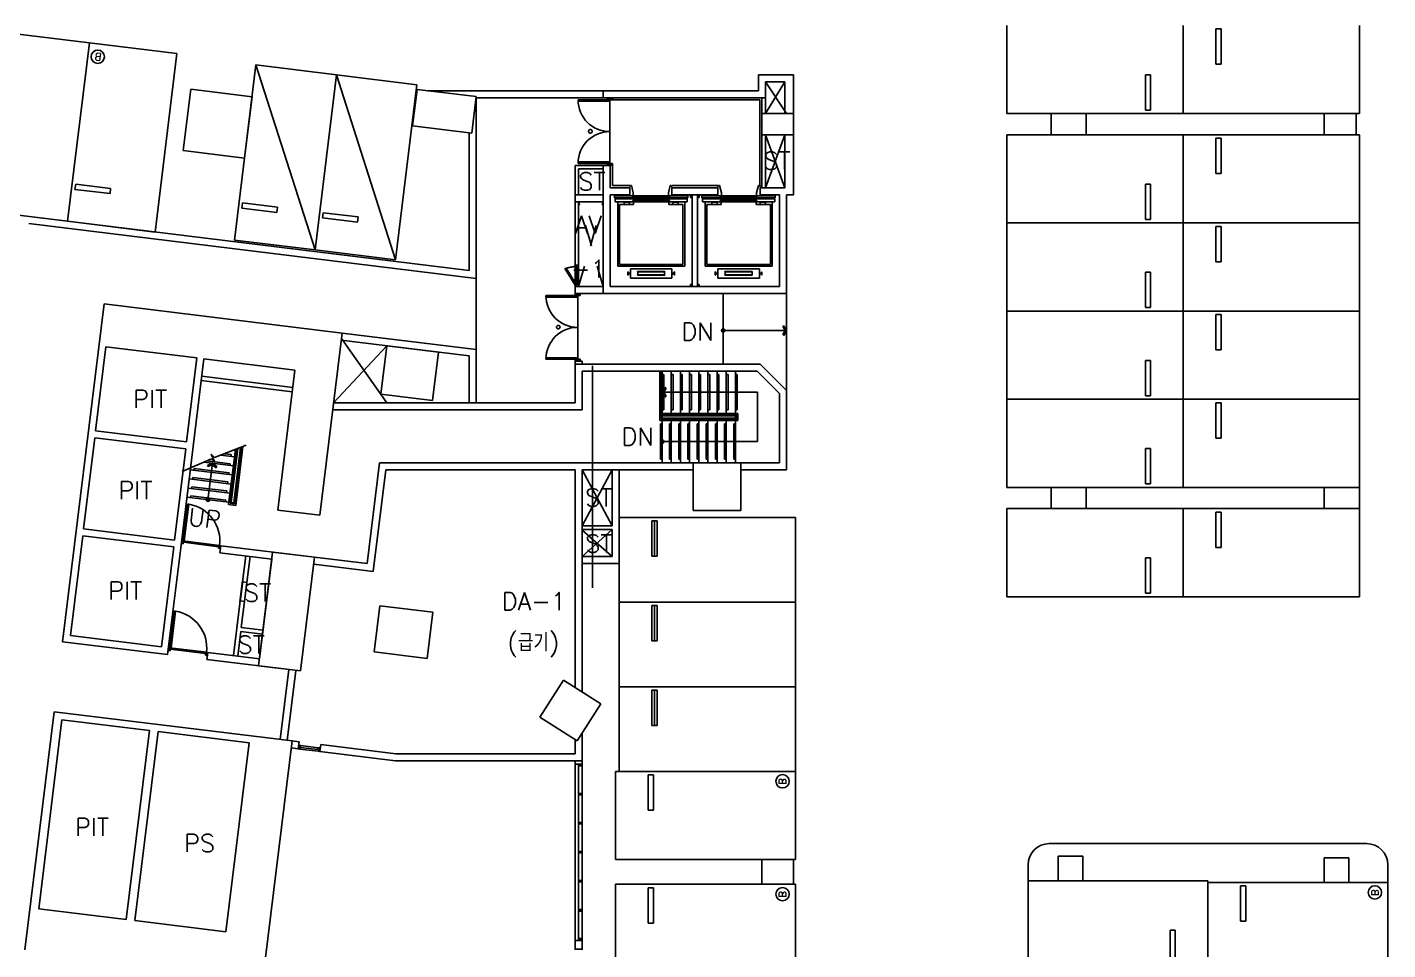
# Model space of a CAD drawing. Header units: millimetres. Extents: x -7614 to 421357, y 87385 to 341757.
# Drawn here: x 102534 to 141120, y 168518 to 194677 of the extents above; entities that cross this region are included whole.
import ezdxf
from ezdxf.enums import TextEntityAlignment as Align

# ---------------------------------------------------------------- set-up
doc = ezdxf.new("R2010")
doc.units = ezdxf.units.MM
doc.header["$LTSCALE"] = 600
doc.header["$MEASUREMENT"] = 0
doc.linetypes.add('HIDDEN', pattern=[2, 1, -1])
doc.layers.add('e-plan', color=9, linetype='CONTINUOUS')
doc.styles.add('kiahn', font='romans.shx', dxfattribs={"bigfont": 'cadhs.shx'})

msp = doc.modelspace()

# ---------------------------------------------------------------- linework, layer by layer
at = {"layer": 'e-plan'}
for p, q in [((101817, 194541), (104299, 194236)), ((130320, 192227), (130320, 194727)), ((135320, 194727), (135320, 192227)), ((135320, 192227), (135320, 194727)), ((136245, 194627), (136395, 194627)), ((136245, 193627), (136245, 194627)), ((136395, 194627), (136395, 193627)), ((140320, 194727), (140320, 192227)), ((104299, 194236), (103677, 189174)), ((103677, 189174), (104299, 194236)), ((104299, 194236), (106780, 193932)), ((106780, 193932), (106159, 188870)), ((108413, 188643), (109022, 193606)), ((109022, 193606), (110696, 188363)), ((109022, 193606), (111305, 193326)), ((110696, 188363), (111305, 193326)), ((111305, 193326), (110696, 188363)), ((111305, 193326), (112979, 188083)), ((111305, 193326), (113588, 193046)), ((124270, 193327), (123270, 193327)), ((123270, 192877), (123270, 193327)), ((124270, 193327), (124270, 189927)), ((134245, 192327), (134245, 193327)), ((134245, 193327), (134395, 193327)), ((134395, 193327), (134395, 192327)), ((136395, 193627), (136245, 193627)), ((113588, 193046), (112979, 188083)), ((124020, 193127), (123470, 193127)), ((123470, 192677), (123470, 193127)), ((123470, 192227), (124020, 193127)), ((124070, 192227), (123470, 193127)), ((124020, 193127), (124020, 192227)), ((107174, 192916), (106961, 191179)), ((108911, 192703), (107174, 192916)), ((108698, 190966), (108911, 192703)), ((113592, 192914), (113465, 191882)), ((115269, 192708), (113592, 192914)), ((118870, 192877), (113896, 192877)), ((115143, 191676), (115269, 192708)), ((115270, 187550), (115270, 192677)), ((118870, 192677), (115270, 192677)), ((119055, 192617), (118155, 192617)), ((118155, 192617), (118155, 192577)), ((118155, 192577), (119055, 192577)), ((123270, 192877), (118870, 192877)), ((118870, 192877), (118870, 192677)), ((123470, 192677), (118870, 192677)), ((119130, 192667), (118980, 192667)), ((118980, 192667), (118980, 192617)), ((118980, 192617), (119130, 192617)), ((119055, 190817), (119055, 192617)), ((119055, 192577), (119055, 192617)), ((119130, 192617), (119130, 192667)), ((119130, 192617), (123310, 192617)), ((123310, 192617), (123310, 191567)), ((123370, 192227), (123370, 192677)), ((123370, 192227), (123370, 192677)), ((123470, 192227), (123470, 192677)), ((135320, 192227), (130320, 192227)), ((134395, 192327), (134245, 192327)), ((140320, 192227), (135320, 192227)), ((113465, 191882), (115143, 191676)), ((115070, 187776), (115070, 191685)), ((123310, 191567), (123310, 190187)), ((123370, 190127), (123370, 191627)), ((123370, 190127), (123370, 191627)), ((123470, 190127), (123470, 191627)), ((123470, 190127), (124020, 191627)), ((124020, 190127), (123470, 191627)), ((124020, 191627), (124020, 190127)), ((130320, 189127), (130320, 191627)), ((130320, 191627), (135320, 191627)), ((135320, 191627), (135320, 189127)), ((135320, 189127), (135320, 191627)), ((135320, 191627), (140320, 191627)), ((136245, 191527), (136395, 191527)), ((136245, 190527), (136245, 191527)), ((136395, 191527), (136395, 190527)), ((140320, 191627), (140320, 189127)), ((106961, 191179), (108698, 190966)), ((118070, 189927), (118070, 190757)), ((118870, 190757), (118070, 190757)), ((118155, 190817), (118155, 190857)), ((118155, 190857), (119055, 190857)), ((119055, 190817), (118155, 190817)), ((118170, 190657), (118170, 189927)), ((118870, 190657), (118170, 190657)), ((118870, 190757), (118870, 187127)), ((118870, 190757), (119070, 190757)), ((118980, 190817), (119130, 190817)), ((118980, 190767), (118980, 190817)), ((119130, 190767), (118980, 190767)), ((119055, 190857), (119055, 190817)), ((119070, 190757), (119070, 190127)), ((119070, 190757), (119070, 190127)), ((119130, 190817), (119130, 190767)), ((119130, 190187), (119130, 190767)), ((136395, 190527), (136245, 190527)), ((103889, 190080), (103908, 190229)), ((104882, 189959), (103889, 190080)), ((103908, 190229), (104900, 190107)), ((104900, 190107), (104882, 189959)), ((118870, 189927), (118070, 189927)), ((118070, 189927), (118070, 189727)), ((119070, 190127), (119620, 190127)), ((119070, 190127), (119620, 190127)), ((119070, 189927), (119620, 189927)), ((119070, 189927), (119070, 187327)), ((119070, 189927), (119620, 189927)), ((119620, 190187), (119130, 190187)), ((119185, 189897), (121265, 189897)), ((119185, 189842), (119185, 189897)), ((119185, 189897), (121265, 189897)), ((119185, 189842), (119185, 189897)), ((119620, 190187), (119620, 190162)), ((119620, 190187), (119620, 190162)), ((119620, 190162), (119640, 190162)), ((119620, 190162), (119640, 190162)), ((119620, 190127), (119620, 189927)), ((119620, 190127), (119620, 189927)), ((119640, 189917), (119620, 189917)), ((119620, 189917), (119620, 189897)), ((119640, 189917), (119620, 189917)), ((119620, 189917), (119620, 189897)), ((119640, 190162), (119640, 190187)), ((119640, 190187), (119670, 190187)), ((119640, 190162), (119640, 190187)), ((119640, 190187), (119670, 190187)), ((119640, 189897), (119640, 189917)), ((119640, 189897), (119640, 189917)), ((119720, 189897), (119640, 189897)), ((119720, 189897), (119640, 189897)), ((119670, 190187), (119720, 189977)), ((119670, 190187), (119720, 189977)), ((119710, 189887), (120229, 189887)), ((119710, 189855), (119710, 189887)), ((119710, 189887), (120229, 189887)), ((119710, 189855), (119710, 189887)), ((120229, 189855), (119710, 189855)), ((120229, 189855), (119710, 189855)), ((119720, 189977), (119720, 189897)), ((119720, 189977), (119720, 189897)), ((120229, 189887), (120229, 189855)), ((120229, 189887), (120229, 189855)), ((120750, 189887), (120231, 189887)), ((120231, 189887), (120231, 189855)), ((120750, 189887), (120231, 189887)), ((120231, 189887), (120231, 189855)), ((120231, 189855), (120750, 189855)), ((120231, 189855), (120750, 189855)), ((120770, 190187), (120720, 189977)), ((120770, 190187), (120720, 189977)), ((120720, 189977), (120720, 189897)), ((120720, 189977), (120720, 189897)), ((120720, 189897), (120800, 189897)), ((120720, 189897), (120800, 189897)), ((120750, 189855), (120750, 189887)), ((120750, 189855), (120750, 189887)), ((120800, 190187), (120770, 190187)), ((120800, 190187), (120770, 190187)), ((120800, 190162), (120800, 190187)), ((120800, 190162), (120800, 190187)), ((120820, 190162), (120800, 190162)), ((120820, 190162), (120800, 190162)), ((120800, 189897), (120800, 189917)), ((120800, 189917), (120820, 189917)), ((120800, 189897), (120800, 189917)), ((120800, 189917), (120820, 189917)), ((120820, 190187), (120820, 190162)), ((120820, 190187), (120820, 190162)), ((120820, 190127), (122120, 190127)), ((120820, 190127), (122120, 190127)), ((120820, 190127), (120820, 189927)), ((120820, 190127), (120820, 189927)), ((120820, 189927), (122120, 189927)), ((120820, 189927), (122120, 189927)), ((120820, 189917), (120820, 189897)), ((120820, 189917), (120820, 189897)), ((122120, 190187), (120823, 190187)), ((121270, 189842), (121270, 189897)), ((121270, 189842), (121270, 189897)), ((121345, 189927), (121345, 189852)), ((121345, 189927), (121345, 189852)), ((121395, 189852), (121345, 189852)), ((121395, 189852), (121345, 189852)), ((121395, 189927), (121395, 187327)), ((121545, 189927), (121545, 187327)), ((121595, 189852), (121545, 189852)), ((121595, 189852), (121545, 189852)), ((121595, 189927), (121595, 189852)), ((121595, 189927), (121595, 189852)), ((121670, 189897), (123750, 189897)), ((121670, 189842), (121670, 189897)), ((121670, 189897), (123750, 189897)), ((121670, 189842), (121670, 189897)), ((122120, 190187), (122120, 190162)), ((122120, 190187), (122120, 190162)), ((122120, 190162), (122140, 190162)), ((122120, 190162), (122140, 190162)), ((122120, 190127), (122120, 189927)), ((122120, 190127), (122120, 189927)), ((122140, 189917), (122120, 189917)), ((122120, 189917), (122120, 189897)), ((122140, 189917), (122120, 189917)), ((122120, 189917), (122120, 189897)), ((122140, 190162), (122140, 190187)), ((122140, 190187), (122170, 190187)), ((122140, 190162), (122140, 190187)), ((122140, 190187), (122170, 190187)), ((122140, 189897), (122140, 189917)), ((122140, 189897), (122140, 189917)), ((122220, 189897), (122140, 189897)), ((122220, 189897), (122140, 189897)), ((122170, 190187), (122220, 189977)), ((122170, 190187), (122220, 189977)), ((122190, 189887), (122709, 189887)), ((122190, 189855), (122190, 189887)), ((122190, 189887), (122709, 189887)), ((122190, 189855), (122190, 189887)), ((122709, 189855), (122190, 189855)), ((122709, 189855), (122190, 189855)), ((122220, 189977), (122220, 189897)), ((122220, 189977), (122220, 189897)), ((122709, 189887), (122709, 189855)), ((122709, 189887), (122709, 189855)), ((123230, 189887), (122711, 189887)), ((122711, 189887), (122711, 189855)), ((123230, 189887), (122711, 189887)), ((122711, 189887), (122711, 189855)), ((122711, 189855), (123230, 189855)), ((122711, 189855), (123230, 189855)), ((123270, 190187), (123220, 189977)), ((123270, 190187), (123220, 189977)), ((123220, 189977), (123220, 189897)), ((123220, 189977), (123220, 189897)), ((123220, 189897), (123300, 189897)), ((123220, 189897), (123300, 189897)), ((123230, 189855), (123230, 189887)), ((123230, 189855), (123230, 189887)), ((123300, 190187), (123270, 190187)), ((123300, 190187), (123270, 190187)), ((123300, 190162), (123300, 190187)), ((123300, 190162), (123300, 190187)), ((123320, 190162), (123300, 190162)), ((123320, 190162), (123300, 190162)), ((123300, 189897), (123300, 189917)), ((123300, 189917), (123320, 189917)), ((123300, 189897), (123300, 189917)), ((123300, 189917), (123320, 189917)), ((123320, 190187), (123320, 190162)), ((123320, 190187), (123320, 190162)), ((123320, 190127), (123320, 189927)), ((123320, 190127), (124020, 190127)), ((123320, 190127), (123320, 189927)), ((123320, 189927), (123870, 189927)), ((123320, 189927), (123870, 189927)), ((123320, 189917), (123320, 189897)), ((123320, 189917), (123320, 189897)), ((123750, 189842), (123750, 189897)), ((123750, 189842), (123750, 189897)), ((123870, 187327), (123870, 189927)), ((124070, 187127), (124070, 189927)), ((124070, 189927), (124270, 189927)), ((134245, 189227), (134245, 190227)), ((134245, 190227), (134395, 190227)), ((134395, 190227), (134395, 189227)), ((115070, 187776), (100685, 189542)), ((103677, 189174), (101196, 189479)), ((108625, 189549), (108643, 189698)), ((109617, 189427), (108625, 189549)), ((108643, 189698), (109636, 189576)), ((109636, 189576), (109617, 189427)), ((118870, 189727), (118070, 189727)), ((118070, 187927), (118070, 189727)), ((118070, 189727), (118070, 189727)), ((118170, 189727), (118170, 187927)), ((121265, 189842), (119185, 189842)), ((121265, 189842), (119185, 189842)), ((119205, 189812), (121255, 189812)), ((119205, 189812), (119205, 189730)), ((119205, 189812), (121255, 189812)), ((119205, 189812), (119205, 189730)), ((121255, 189730), (119205, 189730)), ((121255, 189730), (119205, 189730)), ((119280, 187906), (119280, 189730)), ((119280, 187906), (119280, 189730)), ((119425, 189650), (119330, 189650)), ((119330, 189650), (119330, 187950)), ((119425, 189650), (119330, 189650)), ((119330, 189650), (119330, 187950)), ((119730, 189650), (119425, 189650)), ((119730, 189650), (119425, 189650)), ((119468, 189650), (119468, 189717)), ((119468, 189717), (119618, 189717)), ((119468, 189650), (119468, 189717)), ((119468, 189717), (119618, 189717)), ((119618, 189717), (119618, 189650)), ((119618, 189717), (119618, 189650)), ((119710, 189767), (120229, 189767)), ((119710, 189735), (119710, 189767)), ((119710, 189767), (120229, 189767)), ((119710, 189735), (119710, 189767)), ((120229, 189735), (119710, 189735)), ((120229, 189735), (119710, 189735)), ((119730, 189730), (119730, 189650)), ((119730, 189730), (119730, 189650)), ((120229, 189767), (120229, 189735)), ((120229, 189767), (120229, 189735)), ((120750, 189767), (120231, 189767)), ((120231, 189767), (120231, 189735)), ((120750, 189767), (120231, 189767)), ((120231, 189767), (120231, 189735)), ((120231, 189735), (120750, 189735)), ((120231, 189735), (120750, 189735)), ((120730, 189650), (120730, 189730)), ((120730, 189650), (120730, 189730)), ((121088, 189650), (120730, 189650)), ((121088, 189650), (120730, 189650)), ((120750, 189735), (120750, 189767)), ((120750, 189735), (120750, 189767)), ((120993, 189717), (120843, 189717)), ((120843, 189717), (120843, 189650)), ((120993, 189717), (120843, 189717)), ((120843, 189717), (120843, 189650)), ((120993, 189650), (120993, 189717)), ((120993, 189650), (120993, 189717)), ((121130, 189650), (121088, 189650)), ((121130, 189650), (121088, 189650)), ((121130, 187950), (121130, 189650)), ((121130, 187950), (121130, 189650)), ((121180, 189730), (121180, 187906)), ((121180, 189730), (121180, 187906)), ((121255, 189812), (121255, 189730)), ((121255, 189812), (121255, 189730)), ((123750, 189842), (121670, 189842)), ((123750, 189842), (121670, 189842)), ((123735, 189812), (121685, 189812)), ((121685, 189812), (121685, 189730)), ((123735, 189812), (121685, 189812)), ((121685, 189812), (121685, 189730)), ((121685, 189730), (123735, 189730)), ((121685, 189730), (123735, 189730)), ((121760, 189730), (121760, 187906)), ((121760, 189730), (121760, 187906)), ((121810, 187950), (121810, 189650)), ((121810, 189650), (121852, 189650)), ((121810, 187950), (121810, 189650)), ((121810, 189650), (121852, 189650)), ((121852, 189650), (122210, 189650)), ((121852, 189650), (122210, 189650)), ((121948, 189650), (121948, 189717)), ((121948, 189717), (122098, 189717)), ((121948, 189650), (121948, 189717)), ((121948, 189717), (122098, 189717)), ((122098, 189717), (122098, 189650)), ((122098, 189717), (122098, 189650)), ((122190, 189767), (122709, 189767)), ((122190, 189735), (122190, 189767)), ((122190, 189767), (122709, 189767)), ((122190, 189735), (122190, 189767)), ((122709, 189735), (122190, 189735)), ((122709, 189735), (122190, 189735)), ((122210, 189650), (122210, 189730)), ((122210, 189650), (122210, 189730)), ((122709, 189767), (122709, 189735)), ((122709, 189767), (122709, 189735)), ((123230, 189767), (122711, 189767)), ((122711, 189767), (122711, 189735)), ((123230, 189767), (122711, 189767)), ((122711, 189767), (122711, 189735)), ((122711, 189735), (123230, 189735)), ((122711, 189735), (123230, 189735)), ((123210, 189730), (123210, 189650)), ((123210, 189730), (123210, 189650)), ((123210, 189650), (123515, 189650)), ((123210, 189650), (123515, 189650)), ((123230, 189735), (123230, 189767)), ((123230, 189735), (123230, 189767)), ((123473, 189717), (123323, 189717)), ((123323, 189717), (123323, 189650)), ((123473, 189717), (123323, 189717)), ((123323, 189717), (123323, 189650)), ((123473, 189650), (123473, 189717)), ((123473, 189650), (123473, 189717)), ((123515, 189650), (123610, 189650)), ((123515, 189650), (123610, 189650)), ((123610, 189650), (123610, 187950)), ((123610, 189650), (123610, 187950)), ((123660, 187906), (123660, 189730)), ((123660, 187906), (123660, 189730)), ((123735, 189812), (123735, 189730)), ((123735, 189812), (123735, 189730)), ((115270, 187550), (102576, 189108)), ((106159, 188870), (103677, 189174)), ((110908, 189269), (110926, 189418)), ((111900, 189147), (110908, 189269)), ((110926, 189418), (111918, 189296)), ((111918, 189296), (111900, 189147)), ((130320, 186627), (130320, 189127)), ((130320, 189127), (135320, 189127)), ((135320, 189127), (130320, 189127)), ((134395, 189227), (134245, 189227)), ((135320, 189127), (135320, 186627)), ((140320, 189127), (135320, 189127)), ((135320, 186627), (135320, 189127)), ((135320, 189127), (140320, 189127)), ((140320, 189127), (140320, 186627)), ((136245, 189027), (136395, 189027)), ((136245, 188027), (136245, 189027)), ((136395, 189027), (136395, 188027)), ((110696, 188363), (108413, 188643)), ((112979, 188083), (110696, 188363)), ((118170, 187927), (118070, 187927)), ((118070, 187927), (118170, 187927)), ((118070, 187892), (118070, 187927)), ((118170, 187927), (118170, 187892)), ((119330, 187950), (121130, 187950)), ((119330, 187950), (121130, 187950)), ((123610, 187950), (121810, 187950)), ((123610, 187950), (121810, 187950)), ((136395, 188027), (136245, 188027)), ((118070, 187362), (118070, 187892)), ((118120, 187892), (118070, 187892)), ((118120, 187877), (118120, 187892)), ((118120, 187377), (118120, 187877)), ((118170, 187877), (118120, 187877)), ((118170, 187892), (118170, 187877)), ((118170, 187377), (118170, 187877)), ((119280, 187906), (121180, 187906)), ((119280, 187906), (121180, 187906)), ((119568, 187740), (119568, 187651)), ((119574, 187740), (119568, 187740)), ((119568, 187740), (119568, 187651)), ((119574, 187740), (119568, 187740)), ((119574, 187651), (119568, 187651)), ((119574, 187651), (119568, 187651)), ((119576, 187738), (119579, 187704)), ((119576, 187738), (119579, 187704)), ((119579, 187688), (119576, 187654)), ((119579, 187688), (119576, 187654)), ((119579, 187704), (119582, 187700)), ((119579, 187704), (119582, 187700)), ((119579, 187688), (119582, 187691)), ((119579, 187688), (119582, 187691)), ((119595, 187700), (119582, 187700)), ((119595, 187700), (119582, 187700)), ((119595, 187691), (119582, 187691)), ((119595, 187691), (119582, 187691)), ((119598, 187704), (119595, 187700)), ((119598, 187704), (119595, 187700)), ((119598, 187688), (119595, 187691)), ((119598, 187688), (119595, 187691)), ((119629, 187704), (119598, 187704)), ((119629, 187704), (119598, 187704)), ((119629, 187688), (119598, 187688)), ((119629, 187688), (119598, 187688)), ((119630, 187703), (119629, 187704)), ((119630, 187703), (119629, 187704)), ((119630, 187689), (119629, 187688)), ((119630, 187689), (119629, 187688)), ((119630, 187703), (119630, 187689)), ((119630, 187703), (119630, 187689)), ((120820, 187826), (119640, 187826)), ((119640, 187826), (119640, 187566)), ((120820, 187826), (119640, 187826)), ((119640, 187826), (119640, 187566)), ((119640, 187566), (120820, 187566)), ((119640, 187566), (120820, 187566)), ((120618, 187746), (119842, 187746)), ((119842, 187746), (119842, 187738)), ((120618, 187746), (119842, 187746)), ((119842, 187746), (119842, 187738)), ((120618, 187738), (119842, 187738)), ((120618, 187738), (119842, 187738)), ((120618, 187654), (119842, 187654)), ((119842, 187654), (119842, 187646)), ((120618, 187654), (119842, 187654)), ((119842, 187654), (119842, 187646)), ((120618, 187646), (119842, 187646)), ((120618, 187646), (119842, 187646)), ((119850, 187738), (119850, 187654)), ((119850, 187738), (119850, 187654)), ((120610, 187738), (120610, 187654)), ((120610, 187738), (120610, 187654)), ((120618, 187746), (120618, 187738)), ((120618, 187746), (120618, 187738)), ((120618, 187654), (120618, 187646)), ((120618, 187654), (120618, 187646)), ((120820, 187566), (120820, 187826)), ((120820, 187566), (120820, 187826)), ((120830, 187703), (120831, 187704)), ((120830, 187703), (120831, 187704)), ((120830, 187703), (120830, 187689)), ((120830, 187703), (120830, 187689)), ((120830, 187689), (120831, 187688)), ((120830, 187689), (120831, 187688)), ((120831, 187704), (120862, 187704)), ((120831, 187704), (120862, 187704)), ((120831, 187688), (120862, 187688)), ((120831, 187688), (120862, 187688)), ((120862, 187704), (120866, 187700)), ((120862, 187704), (120866, 187700)), ((120862, 187688), (120866, 187691)), ((120862, 187688), (120866, 187691)), ((120866, 187700), (120878, 187700)), ((120866, 187700), (120878, 187700)), ((120866, 187691), (120878, 187691)), ((120866, 187691), (120878, 187691)), ((120882, 187704), (120878, 187700)), ((120882, 187704), (120878, 187700)), ((120882, 187688), (120878, 187691)), ((120882, 187688), (120878, 187691)), ((120884, 187738), (120882, 187704)), ((120884, 187738), (120882, 187704)), ((120882, 187688), (120884, 187654)), ((120882, 187688), (120884, 187654)), ((120887, 187740), (120892, 187740)), ((120887, 187740), (120892, 187740)), ((120887, 187651), (120892, 187651)), ((120887, 187651), (120892, 187651)), ((120892, 187740), (120892, 187651)), ((120892, 187740), (120892, 187651)), ((123660, 187906), (121760, 187906)), ((123660, 187906), (121760, 187906)), ((122048, 187740), (122048, 187651)), ((122054, 187740), (122048, 187740)), ((122048, 187740), (122048, 187651)), ((122054, 187740), (122048, 187740)), ((122054, 187651), (122048, 187651)), ((122054, 187651), (122048, 187651)), ((122056, 187738), (122059, 187704)), ((122056, 187738), (122059, 187704)), ((122059, 187688), (122056, 187654)), ((122059, 187688), (122056, 187654)), ((122059, 187704), (122062, 187700)), ((122059, 187704), (122062, 187700)), ((122059, 187688), (122062, 187691)), ((122059, 187688), (122062, 187691)), ((122075, 187700), (122062, 187700)), ((122075, 187700), (122062, 187700)), ((122075, 187691), (122062, 187691)), ((122075, 187691), (122062, 187691)), ((122078, 187704), (122075, 187700)), ((122078, 187704), (122075, 187700)), ((122078, 187688), (122075, 187691)), ((122078, 187688), (122075, 187691)), ((122109, 187704), (122078, 187704)), ((122109, 187704), (122078, 187704)), ((122109, 187688), (122078, 187688)), ((122109, 187688), (122078, 187688)), ((122110, 187703), (122109, 187704)), ((122110, 187703), (122109, 187704)), ((122110, 187689), (122109, 187688)), ((122110, 187689), (122109, 187688)), ((122110, 187703), (122110, 187689)), ((122110, 187703), (122110, 187689)), ((122120, 187826), (123300, 187826)), ((122120, 187566), (122120, 187826)), ((122120, 187826), (123300, 187826)), ((122120, 187566), (122120, 187826)), ((123300, 187566), (122120, 187566)), ((123300, 187566), (122120, 187566)), ((122322, 187746), (123098, 187746)), ((122322, 187746), (122322, 187738)), ((122322, 187746), (123098, 187746)), ((122322, 187746), (122322, 187738)), ((122322, 187738), (123098, 187738)), ((122322, 187738), (123098, 187738)), ((122322, 187654), (123098, 187654)), ((122322, 187654), (122322, 187646)), ((122322, 187654), (123098, 187654)), ((122322, 187654), (122322, 187646)), ((122322, 187646), (123098, 187646)), ((122322, 187646), (123098, 187646)), ((122330, 187738), (122330, 187654)), ((122330, 187738), (122330, 187654)), ((123090, 187738), (123090, 187654)), ((123090, 187738), (123090, 187654)), ((123098, 187746), (123098, 187738)), ((123098, 187746), (123098, 187738)), ((123098, 187654), (123098, 187646)), ((123098, 187654), (123098, 187646)), ((123300, 187826), (123300, 187566)), ((123300, 187826), (123300, 187566)), ((123310, 187703), (123311, 187704)), ((123310, 187703), (123311, 187704)), ((123310, 187703), (123310, 187689)), ((123310, 187703), (123310, 187689)), ((123310, 187689), (123311, 187688)), ((123310, 187689), (123311, 187688)), ((123311, 187704), (123342, 187704)), ((123311, 187704), (123342, 187704)), ((123311, 187688), (123342, 187688)), ((123311, 187688), (123342, 187688)), ((123342, 187704), (123346, 187700)), ((123342, 187704), (123346, 187700)), ((123342, 187688), (123346, 187691)), ((123342, 187688), (123346, 187691)), ((123346, 187700), (123358, 187700)), ((123346, 187700), (123358, 187700)), ((123346, 187691), (123358, 187691)), ((123346, 187691), (123358, 187691)), ((123362, 187704), (123358, 187700)), ((123362, 187704), (123358, 187700)), ((123362, 187688), (123358, 187691)), ((123362, 187688), (123358, 187691)), ((123364, 187738), (123362, 187704)), ((123364, 187738), (123362, 187704)), ((123362, 187688), (123364, 187654)), ((123362, 187688), (123364, 187654)), ((123367, 187740), (123372, 187740)), ((123367, 187740), (123372, 187740)), ((123367, 187651), (123372, 187651)), ((123367, 187651), (123372, 187651)), ((123372, 187740), (123372, 187651)), ((123372, 187740), (123372, 187651)), ((134245, 186727), (134245, 187727)), ((134245, 187727), (134395, 187727)), ((134395, 187727), (134395, 186727)), ((118120, 187362), (118070, 187362)), ((118070, 187362), (118070, 187327)), ((118870, 187327), (118070, 187327)), ((118070, 187127), (118070, 187327)), ((118070, 187327), (118170, 187327)), ((118170, 187377), (118120, 187377)), ((118120, 187377), (118120, 187362)), ((118170, 187362), (118170, 187377)), ((118170, 187327), (118170, 187362)), ((123870, 187327), (119070, 187327)), ((121345, 187327), (121345, 187382)), ((121395, 187382), (121345, 187382)), ((121595, 187382), (121545, 187382)), ((121595, 187327), (121595, 187382)), ((103538, 177253), (104714, 186831)), ((104714, 186831), (111464, 186002)), ((118145, 187067), (117245, 187067)), ((117245, 187067), (117245, 187027)), ((117245, 187027), (118145, 187027)), ((118870, 187127), (118070, 187127)), ((118220, 187117), (118070, 187117)), ((118070, 187117), (118070, 187067)), ((118070, 187067), (118220, 187067)), ((118145, 185267), (118145, 187067)), ((118145, 187027), (118145, 187067)), ((118220, 187067), (118220, 187117)), ((118870, 187127), (118270, 187127)), ((124070, 187127), (118870, 187127)), ((122270, 185127), (122270, 187127)), ((124070, 184377), (124070, 187127)), ((130320, 184127), (130320, 186627)), ((130320, 186627), (135320, 186627)), ((135320, 186627), (130320, 186627)), ((134395, 186727), (134245, 186727)), ((135320, 186627), (135320, 184127)), ((140320, 186627), (135320, 186627)), ((135320, 184127), (135320, 186627)), ((135320, 186627), (140320, 186627)), ((136245, 186527), (136395, 186527)), ((136245, 185527), (136245, 186527)), ((136395, 186527), (136395, 185527)), ((140320, 186627), (140320, 184127)), ((110830, 180841), (111464, 186002)), ((115270, 185535), (111464, 186002)), ((122270, 186077), (124026, 186077)), ((123960, 186193), (123993, 186212)), ((124026, 186077), (123960, 186193)), ((123960, 185961), (124026, 186077)), ((123993, 186212), (124070, 186077)), ((124070, 186077), (123993, 185937)), ((104474, 183233), (104767, 185615)), ((104767, 185615), (107347, 185298)), ((112730, 185645), (111221, 184027)), ((115070, 185358), (111439, 185803)), ((111445, 185853), (112737, 184027)), ((112561, 184275), (112730, 185645)), ((112730, 185645), (114199, 185465)), ((123993, 185937), (123960, 185961)), ((106888, 179914), (107546, 185274)), ((107055, 182916), (107347, 185298)), ((107546, 185274), (110126, 184957)), ((114199, 185465), (114030, 184095)), ((115070, 184027), (115070, 185358)), ((115270, 184027), (115270, 185535)), ((117245, 185267), (117245, 185307)), ((117245, 185307), (118145, 185307)), ((118145, 185267), (117245, 185267)), ((118070, 185267), (118220, 185267)), ((118070, 185217), (118070, 185267)), ((118220, 185217), (118070, 185217)), ((118145, 185307), (118145, 185267)), ((118220, 185267), (118220, 185217)), ((134245, 184227), (134245, 185227)), ((134245, 185227), (134395, 185227)), ((134395, 185227), (134395, 184227)), ((136395, 185527), (136245, 185527)), ((109639, 180987), (110126, 184957)), ((118070, 185117), (118070, 185207)), ((118270, 185207), (118070, 185207)), ((123320, 185127), (118071, 185127)), ((118071, 185127), (118071, 184027)), ((118270, 185207), (118270, 185127)), ((123237, 184927), (118271, 184927)), ((118271, 184927), (118271, 183827)), ((118570, 185076), (118570, 178779)), ((120476, 183527), (120476, 184927)), ((120516, 183567), (120516, 184927)), ((120541, 183727), (120541, 184927)), ((120801, 183727), (120801, 184927)), ((121061, 183727), (121061, 184927)), ((121321, 183727), (121321, 184927)), ((121581, 183727), (121581, 184927)), ((121841, 183727), (121841, 184927)), ((122101, 183727), (122101, 184927)), ((122361, 183727), (122361, 184927)), ((122621, 183727), (122621, 184927)), ((123237, 184927), (123870, 184294)), ((123320, 185127), (124070, 184377)), ((107470, 184659), (110051, 184342)), ((107485, 184778), (110065, 184461)), ((120541, 184827), (120591, 184827)), ((120618, 184462), (120541, 184327)), ((120591, 184827), (120591, 183827)), ((120652, 184443), (120618, 184462)), ((120801, 184827), (120851, 184827)), ((120851, 184827), (120851, 183827)), ((121061, 184827), (121111, 184827)), ((121111, 184827), (121111, 183827)), ((121321, 184827), (121371, 184827)), ((121371, 184827), (121371, 183827)), ((121581, 184827), (121631, 184827)), ((121631, 184827), (121631, 183827)), ((121841, 184827), (121891, 184827)), ((121891, 184827), (121891, 183827)), ((122101, 184827), (122151, 184827)), ((122151, 184827), (122151, 183827)), ((122361, 184827), (122411, 184827)), ((122411, 184827), (122411, 183827)), ((122621, 184827), (122671, 184827)), ((122671, 184827), (122671, 183827)), ((114030, 184095), (112561, 184275)), ((120541, 184327), (120618, 184187)), ((123246, 184327), (120541, 184327)), ((120585, 184327), (120652, 184443)), ((120652, 184211), (120585, 184327)), ((120618, 184187), (120652, 184211)), ((123246, 182927), (123246, 184327)), ((123870, 184294), (123870, 182327)), ((124070, 184377), (124070, 182127)), ((135320, 184127), (130320, 184127)), ((130320, 181627), (130320, 184127)), ((130320, 184127), (135320, 184127)), ((134395, 184227), (134245, 184227)), ((135320, 184127), (135320, 181627)), ((140320, 184127), (135320, 184127)), ((135320, 181627), (135320, 184127)), ((135320, 184127), (140320, 184127)), ((140320, 184127), (140320, 181627)), ((118270, 183827), (111197, 183827)), ((118070, 184027), (111221, 184027)), ((122686, 183727), (120516, 183727)), ((122646, 183687), (120516, 183687)), ((120591, 183827), (120541, 183827)), ((120541, 183662), (120541, 183687)), ((120851, 183827), (120801, 183827)), ((120801, 183662), (120801, 183687)), ((121111, 183827), (121061, 183827)), ((121061, 183662), (121061, 183687)), ((121371, 183827), (121321, 183827)), ((121321, 183662), (121321, 183687)), ((121631, 183827), (121581, 183827)), ((121581, 183662), (121581, 183687)), ((121891, 183827), (121841, 183827)), ((121841, 183662), (121841, 183687)), ((122151, 183827), (122101, 183827)), ((122101, 183662), (122101, 183687)), ((122411, 183827), (122361, 183827)), ((122361, 183662), (122361, 183687)), ((122671, 183827), (122621, 183827)), ((122621, 183662), (122621, 183687)), ((122646, 183567), (122646, 183687)), ((122686, 183527), (122686, 183727)), ((136245, 184027), (136395, 184027)), ((136245, 183027), (136245, 184027)), ((136395, 184027), (136395, 183027)), ((122686, 183527), (120476, 183527)), ((120491, 182427), (120491, 183427)), ((120491, 183427), (120541, 183427)), ((122646, 183567), (120516, 183567)), ((120541, 183592), (120541, 183662)), ((122621, 183662), (120541, 183662)), ((120541, 183567), (120541, 183592)), ((122621, 183592), (120541, 183592)), ((120541, 182327), (120541, 183527)), ((120751, 182427), (120751, 183427)), ((120751, 183427), (120801, 183427)), ((120801, 183567), (120801, 183592)), ((120801, 182327), (120801, 183527)), ((121011, 182427), (121011, 183427)), ((121011, 183427), (121061, 183427)), ((121061, 183567), (121061, 183592)), ((121061, 182327), (121061, 183527)), ((121271, 182427), (121271, 183427)), ((121271, 183427), (121321, 183427)), ((121321, 183567), (121321, 183592)), ((121321, 182327), (121321, 183527)), ((121531, 182427), (121531, 183427)), ((121531, 183427), (121581, 183427)), ((121581, 183567), (121581, 183592)), ((121581, 182327), (121581, 183527)), ((121791, 182427), (121791, 183427)), ((121791, 183427), (121841, 183427)), ((121841, 183567), (121841, 183592)), ((121841, 182327), (121841, 183527)), ((122051, 182427), (122051, 183427)), ((122051, 183427), (122101, 183427)), ((122101, 183567), (122101, 183592)), ((122101, 182327), (122101, 183527)), ((122311, 182427), (122311, 183427)), ((122311, 183427), (122361, 183427)), ((122361, 183567), (122361, 183592)), ((122361, 182327), (122361, 183527)), ((122571, 182427), (122571, 183427)), ((122571, 183427), (122621, 183427)), ((122621, 183592), (122621, 183662)), ((122621, 183567), (122621, 183592)), ((122621, 182327), (122621, 183527)), ((104133, 180454), (104450, 183035)), ((104450, 183035), (107030, 182718)), ((104474, 183233), (107055, 182916)), ((120541, 182927), (123246, 182927)), ((136395, 183027), (136245, 183027)), ((106713, 180137), (107030, 182718)), ((107850, 182475), (107755, 182571)), ((107755, 182571), (107853, 182340)), ((108741, 182826), (107850, 182475)), ((108414, 182497), (108027, 182545)), ((108125, 182583), (108321, 182559)), ((108440, 182707), (108247, 181143)), ((108482, 182724), (108292, 181177)), ((108321, 182559), (108315, 182510)), ((108508, 182734), (108320, 181199)), ((108583, 182764), (108389, 181191)), ((108609, 182774), (108411, 181163)), ((108651, 182791), (108446, 181118)), ((134245, 181727), (134245, 182727)), ((134245, 182727), (134395, 182727)), ((134395, 182727), (134395, 181727)), ((107758, 182436), (106925, 182083)), ((107259, 182115), (107265, 182165)), ((107265, 182165), (108257, 182043)), ((108382, 182239), (107539, 182343)), ((107631, 182382), (108289, 182301)), ((107643, 182252), (107787, 182313)), ((107658, 182217), (107643, 182252)), ((107781, 182268), (107658, 182217)), ((107787, 182313), (107660, 181280)), ((107853, 182340), (107758, 182436)), ((107888, 182188), (107781, 182268)), ((107787, 182313), (107915, 182219)), ((107915, 182219), (107888, 182188)), ((108289, 182301), (108283, 182252)), ((108447, 182231), (108422, 182235)), ((108478, 182490), (108454, 182493)), ((108541, 182220), (108516, 182223)), ((108573, 182478), (108548, 182481)), ((112172, 179467), (112524, 182327)), ((112524, 182327), (123870, 182327)), ((120541, 182427), (120491, 182427)), ((120801, 182427), (120751, 182427)), ((121061, 182427), (121011, 182427)), ((121321, 182427), (121271, 182427)), ((121420, 182327), (121420, 180977)), ((122770, 182327), (121420, 182327)), ((121581, 182427), (121531, 182427)), ((121841, 182427), (121791, 182427)), ((122101, 182427), (122051, 182427)), ((122361, 182427), (122311, 182427)), ((122621, 182427), (122571, 182427)), ((122770, 180977), (122770, 182327)), ((108319, 181723), (107128, 181870)), ((108350, 181981), (107159, 182128)), ((107227, 181857), (107233, 181907)), ((107233, 181907), (108226, 181785)), ((108226, 181785), (108220, 181735)), ((108257, 182043), (108251, 181994)), ((108415, 181973), (108390, 181976)), ((108509, 181962), (108484, 181965)), ((112347, 179244), (112701, 182127)), ((118070, 182127), (112701, 182127)), ((118070, 175960), (118070, 182127)), ((118270, 175832), (118270, 182127)), ((121421, 182127), (118271, 182127)), ((119120, 182127), (119120, 180537)), ((119320, 182127), (119320, 179467)), ((124070, 182127), (122771, 182127)), ((108287, 181465), (107096, 181611)), ((107164, 181341), (107170, 181391)), ((107170, 181391), (108162, 181269)), ((107195, 181599), (107201, 181649)), ((107201, 181649), (108194, 181527)), ((108194, 181527), (108188, 181477)), ((108352, 181457), (108327, 181460)), ((108383, 181715), (108358, 181718)), ((108446, 181446), (108421, 181449)), ((108478, 181704), (108453, 181707)), ((135320, 181627), (130320, 181627)), ((134395, 181727), (134245, 181727)), ((140320, 181627), (135320, 181627)), ((106948, 180115), (107082, 181156)), ((107122, 181151), (106988, 180110)), ((108255, 181207), (107064, 181353)), ((107082, 181156), (107122, 181151)), ((108162, 181269), (108156, 181219)), ((108446, 181118), (108247, 181143)), ((108411, 181163), (108292, 181177)), ((108320, 181199), (108295, 181202)), ((108389, 181191), (108320, 181199)), ((109639, 180987), (110830, 180841)), ((121420, 180977), (122770, 180977)), ((130320, 178527), (130320, 181027)), ((130320, 181027), (135320, 181027)), ((135320, 181027), (135320, 178527)), ((135320, 178527), (135320, 181027)), ((135320, 181027), (140320, 181027)), ((140320, 181027), (140320, 178527)), ((119320, 178377), (119320, 180777)), ((119320, 180777), (124320, 180777)), ((120245, 180677), (120395, 180677)), ((120245, 179677), (120245, 180677)), ((120320, 179677), (120320, 180677)), ((120395, 180677), (120395, 179677)), ((124320, 180777), (124320, 178377)), ((136245, 180927), (136395, 180927)), ((136245, 179927), (136245, 180927)), ((136395, 180927), (136395, 179927)), ((103761, 177427), (104108, 180255)), ((104108, 180255), (106689, 179939)), ((104133, 180454), (106713, 180137)), ((118270, 180537), (119120, 180537)), ((118270, 180437), (119120, 180437)), ((119120, 180437), (119120, 179667)), ((106342, 177110), (106689, 179939)), ((106516, 176887), (106888, 179914)), ((106923, 180118), (106913, 180039)), ((106913, 180039), (106957, 180033)), ((106948, 180115), (106923, 180118)), ((106943, 180075), (106948, 180115)), ((106963, 180073), (106943, 180075)), ((106988, 180110), (106948, 180115)), ((106948, 180115), (107989, 179981)), ((106957, 180033), (106963, 180073)), ((106963, 180073), (107964, 179943)), ((107959, 179904), (107964, 179943)), ((108004, 179898), (107959, 179904)), ((107964, 179943), (107984, 179941)), ((107984, 179941), (107989, 179981)), ((107989, 179981), (108014, 179977)), ((107999, 179778), (108024, 179976)), ((108014, 179977), (108004, 179898)), ((108024, 179976), (110684, 179650)), ((136395, 179927), (136245, 179927)), ((107999, 179778), (109468, 179597)), ((108643, 178948), (108734, 179688)), ((108762, 178933), (108853, 179673)), ((109097, 176570), (109493, 179796)), ((109121, 176769), (109468, 179597)), ((109493, 179796), (110684, 179650)), ((110684, 179650), (110288, 176424)), ((110288, 176424), (110684, 179650)), ((110659, 179451), (112347, 179244)), ((110684, 179650), (112172, 179467)), ((118270, 179667), (119120, 179667)), ((118270, 179467), (119320, 179467)), ((120395, 179677), (120245, 179677)), ((134245, 178627), (134245, 179627)), ((134245, 179627), (134395, 179627)), ((134395, 179627), (134395, 178627)), ((108637, 178979), (108564, 178384)), ((108573, 178382), (108647, 178978)), ((108647, 178978), (108637, 178979)), ((108762, 178933), (108643, 178948)), ((108696, 178397), (108762, 178933)), ((108386, 176859), (108577, 178412)), ((108564, 178384), (108573, 178382)), ((108577, 178412), (108696, 178397)), ((108605, 177658), (108696, 178397)), ((112530, 178274), (112369, 176964)), ((114039, 178089), (112530, 178274)), ((124320, 178377), (119320, 178377)), ((119320, 175977), (119320, 178377)), ((119320, 178377), (124320, 178377)), ((120245, 178277), (120395, 178277)), ((120245, 177277), (120245, 178277)), ((120320, 177277), (120320, 178277)), ((120395, 178277), (120395, 177277)), ((124320, 178377), (124320, 175977)), ((135320, 178527), (130320, 178527)), ((134395, 178627), (134245, 178627)), ((140320, 178527), (135320, 178527)), ((106575, 177081), (106703, 178122)), ((106743, 178118), (106615, 177076)), ((106703, 178122), (106743, 178118)), ((113878, 176779), (114039, 178089)), ((108506, 176844), (108591, 177539)), ((108591, 177539), (109206, 177463)), ((108605, 177658), (109221, 177582)), ((103538, 177253), (106516, 176887)), ((103761, 177427), (106342, 177110)), ((120395, 177277), (120245, 177277)), ((106550, 177084), (106540, 177005)), ((106540, 177005), (106585, 176999)), ((106575, 177081), (106550, 177084)), ((106570, 177041), (106575, 177081)), ((106590, 177039), (106570, 177041)), ((106615, 177076), (106575, 177081)), ((106575, 177081), (107617, 176953)), ((106585, 176999), (106590, 177039)), ((106590, 177039), (107592, 176916)), ((107588, 176876), (107592, 176916)), ((107632, 176871), (107588, 176876)), ((107592, 176916), (107612, 176914)), ((107612, 176914), (107617, 176953)), ((107617, 176953), (107642, 176950)), ((107628, 176750), (107652, 176949)), ((107628, 176750), (110288, 176424)), ((107642, 176950), (107632, 176871)), ((107652, 176949), (109121, 176769)), ((112369, 176964), (113878, 176779)), ((110288, 176424), (109097, 176570)), ((109706, 174480), (109950, 176465)), ((109904, 174456), (110148, 176441)), ((117746, 176166), (117074, 175112)), ((118800, 175495), (117746, 176166)), ((119320, 173577), (119320, 175977)), ((119320, 175977), (124320, 175977)), ((124320, 175977), (119320, 175977)), ((124320, 175977), (124320, 173577)), ((120245, 175877), (120395, 175877)), ((120245, 174877), (120245, 175877)), ((120320, 174877), (120320, 175877)), ((120395, 175877), (120395, 174877)), ((102466, 168518), (103295, 175267)), ((103295, 175267), (110044, 174439)), ((118128, 174441), (118800, 175495)), ((102860, 169679), (103518, 175038)), ((103518, 175038), (106000, 174734)), ((117074, 175112), (118128, 174441)), ((120395, 174877), (120245, 174877)), ((105342, 169374), (106000, 174734)), ((105590, 169344), (106248, 174703)), ((106248, 174703), (108828, 174386)), ((109215, 167689), (110044, 174439)), ((110043, 174439), (110242, 174414)), ((110218, 174216), (110242, 174414)), ((118070, 174077), (118070, 174478)), ((118270, 173877), (118270, 174663)), ((108170, 169027), (108828, 174386)), ((110018, 174240), (110218, 174216)), ((110228, 174215), (110240, 174314)), ((110263, 174210), (110228, 174215)), ((110240, 174314), (110275, 174310)), ((110269, 174260), (110263, 174210)), ((110263, 174210), (110789, 174146)), ((110284, 174258), (110269, 174260)), ((110275, 174310), (110290, 174308)), ((110290, 174308), (110284, 174258)), ((110284, 174258), (110780, 174197)), ((110290, 174308), (110786, 174247)), ((110786, 174247), (110780, 174197)), ((110780, 174197), (110795, 174195)), ((110801, 174245), (110786, 174247)), ((110795, 174195), (110789, 174146)), ((110789, 174146), (110823, 174142)), ((110836, 174241), (110801, 174245)), ((110823, 174142), (110836, 174241)), ((110833, 174140), (110858, 174339)), ((110833, 174140), (112980, 173877)), ((110858, 174339), (112992, 174077)), ((112992, 174077), (118070, 174077)), ((112980, 173877), (118270, 173877)), ((118070, 173784), (118070, 173877)), ((118270, 173784), (118070, 173784)), ((118070, 168784), (118070, 173784)), ((118170, 173774), (118170, 173734)), ((118270, 173774), (118170, 173774)), ((118170, 168814), (118170, 173754)), ((118170, 173734), (118270, 173734)), ((118270, 173784), (118270, 173877)), ((118270, 173734), (118270, 173774)), ((118270, 168814), (118270, 173754)), ((119220, 171077), (119220, 173577)), ((119220, 173577), (124320, 173577)), ((124320, 173577), (119320, 173577)), ((120145, 173477), (120295, 173477)), ((120145, 172477), (120145, 173477)), ((120295, 173477), (120295, 172477)), ((124320, 173577), (124320, 171077)), ((118170, 172951), (118170, 172911)), ((118270, 172951), (118170, 172951)), ((118170, 172911), (118270, 172911)), ((118270, 172911), (118270, 172951)), ((118170, 172127), (118170, 172087)), ((118270, 172127), (118170, 172127)), ((118270, 172087), (118270, 172127)), ((120295, 172477), (120145, 172477)), ((118170, 172087), (118270, 172087)), ((140520, 171527), (131520, 171527)), ((118170, 171304), (118170, 171264)), ((118270, 171304), (118170, 171304)), ((118170, 171264), (118270, 171264)), ((118270, 171264), (118270, 171304)), ((124320, 171077), (119220, 171077)), ((124270, 171077), (123370, 171077)), ((123370, 171077), (123370, 170377)), ((124270, 170377), (124270, 171077)), ((132470, 171177), (131770, 171177)), ((131770, 171177), (131770, 170477)), ((132470, 170477), (132470, 171177)), ((140020, 171127), (139320, 171127)), ((139320, 171127), (139320, 170427)), ((140020, 170427), (140020, 171127)), ((130920, 170477), (130920, 170927)), ((141120, 170427), (141120, 170927)), ((118170, 170481), (118170, 170441)), ((118270, 170481), (118170, 170481)), ((118170, 170441), (118270, 170441)), ((118270, 170441), (118270, 170481)), ((119220, 167877), (119220, 170377)), ((119220, 170377), (124320, 170377)), ((120145, 170277), (120295, 170277)), ((120145, 169277), (120145, 170277)), ((120295, 170277), (120295, 169277)), ((123370, 170377), (124270, 170377)), ((124320, 170377), (124320, 167877)), ((130920, 167977), (130920, 170477)), ((130920, 170477), (136020, 170477)), ((131770, 170477), (132470, 170477)), ((136020, 170477), (136020, 167977)), ((136020, 167927), (136020, 170427)), ((136020, 170427), (141120, 170427)), ((136945, 170327), (137095, 170327)), ((136945, 169327), (136945, 170327)), ((137095, 170327), (137095, 169327)), ((139320, 170427), (140020, 170427)), ((141120, 170427), (141120, 167927)), ((102860, 169679), (105342, 169374)), ((118170, 169657), (118170, 169617)), ((118270, 169657), (118170, 169657)), ((118170, 169617), (118270, 169617)), ((118270, 169617), (118270, 169657)), ((105590, 169344), (108170, 169027)), ((120295, 169277), (120145, 169277)), ((134945, 168077), (134945, 169077)), ((134945, 169077), (135095, 169077)), ((135095, 169077), (135095, 168077)), ((137095, 169327), (136945, 169327)), ((118070, 168539), (118070, 168784)), ((118270, 168784), (118070, 168784)), ((118170, 168834), (118170, 168794)), ((118270, 168834), (118170, 168834)), ((118170, 168794), (118270, 168794)), ((118270, 168794), (118270, 168834)), ((118270, 168539), (118270, 168784)), ((118270, 168539), (118070, 168539)), ((118070, 168514), (118070, 168539)), ((118070, 168539), (118270, 168539)), ((118270, 168539), (118270, 168514))]:
    msp.add_line(p, q, dxfattribs=at)
at = {"layer": 'e-plan', "ltscale": 0.5}
for p, q in [((123370, 191627), (123370, 192227)), ((123370, 192227), (124270, 192227)), ((124270, 192227), (124270, 191627)), ((131570, 191627), (131570, 192227)), ((131570, 192227), (132570, 192227)), ((132570, 192227), (132570, 191627)), ((139320, 191627), (139320, 192227)), ((139320, 192227), (140220, 192227)), ((140220, 192227), (140220, 191627)), ((124270, 191627), (123370, 191627)), ((132570, 191627), (131570, 191627)), ((140220, 191627), (139320, 191627)), ((118271, 182127), (119120, 180537)), ((119120, 182127), (118271, 180537)), ((131570, 181027), (131570, 181627)), ((131570, 181627), (132570, 181627)), ((132570, 181627), (132570, 181027)), ((139320, 181027), (139320, 181627)), ((139320, 181627), (140320, 181627)), ((140320, 181627), (140320, 181027)), ((132570, 181027), (131570, 181027)), ((140320, 181027), (139320, 181027)), ((119120, 180437), (118270, 179667)), ((118271, 180417), (119120, 179667))]:
    msp.add_line(p, q, dxfattribs=at)
at = {"layer": 'e-plan', "linetype": 'HIDDEN'}
for p, q in [((118170, 187327), (118870, 189727)), ((118870, 187327), (118170, 189727)), ((117784, 187831), (117823, 187843)), ((118070, 187362), (117784, 187831)), ((117823, 187843), (118108, 187376)), ((118108, 187376), (118070, 187362))]:
    msp.add_line(p, q, dxfattribs=at)
at = {"layer": 'e-plan', "ltscale": 0.2}
msp.add_line((115270, 187550), (115270, 185535), dxfattribs=at)
at = {"layer": 'e-plan'}
for centre, radius in [((104534, 193840), 189), ((122270, 186077), 50), ((120541, 182927), 50), ((107660, 181280), 50), ((123955, 173295), 189), ((123955, 170095), 189), ((140755, 170145), 189)]:
    msp.add_circle(centre, radius, dxfattribs=at)
for centre, radius, start, end in [((119055, 192617), 900, 180, 270), ((119055, 190817), 900, 90, 180), ((118505, 191724), 50, 30.0001, 210.0001), ((118505, 191724), 50, 210.0001, 30.0001), ((119574, 187738), 2.5, 3.4093, 90), ((119574, 187738), 2.5, 3.4093, 90), ((119574, 187654), 2.5, 270, 356.5906), ((119574, 187654), 2.5, 270, 356.5906), ((120887, 187738), 2.5, 90, 176.5906), ((120887, 187738), 2.5, 90, 176.5906), ((120887, 187654), 2.5, 183.4093, 270), ((120887, 187654), 2.5, 183.4093, 270), ((122054, 187738), 2.5, 3.4094, 90), ((122054, 187738), 2.5, 3.4094, 90), ((122054, 187654), 2.5, 270, 356.5907), ((122054, 187654), 2.5, 270, 356.5907), ((123367, 187738), 2.5, 90, 176.5907), ((123367, 187738), 2.5, 90, 176.5907), ((123367, 187654), 2.5, 183.4094, 270), ((123367, 187654), 2.5, 183.4094, 270), ((118145, 187067), 900, 180, 270), ((118145, 185267), 900, 90, 180), ((117595, 186174), 50, 30.0001, 210.0001), ((117595, 186174), 50, 210.0001, 30.0001), ((106948, 180115), 1050, 352.6368, 80.4431), ((106575, 177081), 1050, 353, 80.8063), ((131520, 170927), 600, 90, 180), ((140520, 170927), 600, 0, 90)]:
    msp.add_arc(centre, radius, start, end, dxfattribs=at)
at = {"layer": 'e-plan', "linetype": 'HIDDEN'}
msp.add_arc((118328, 185913), 1996, 97.4052, 104.6584, dxfattribs=at)
at = {"layer": 'e-plan'}
for p in [(118270, 172931), (118270, 172107), (118270, 171284), (118270, 170461), (118270, 169637)]:
    msp.add_point(p, dxfattribs=at)

# ---------------------------------------------------------------- texts
at = {"layer": 'e-plan', "style": 'kiahn', "text_generation_flag": 4}
for rotation, p in [(173, (104620, 193727)), (90, (123854, 173196)), (90, (140654, 170046)), (90, (123854, 169996))]:
    msp.add_text('B', height=200, rotation=rotation, dxfattribs=at).set_placement(p)
at = {"layer": 'e-plan', "style": 'kiahn'}
for s, p in [('ST', (123801, 190891)), ('ST', (118551, 190306)), ('PIT', (106020, 184137)), ('DN', (119849, 183069)), ('PIT', (105603, 181547)), ('ST', (118743, 181341)), ('ST', (118746, 180036)), ('PIT', (105314, 178702)), ('ST', (109067, 178642)), ('ST', (108886, 177169)), ('PIT', (104372, 171998))]:
    msp.add_text(s, height=500, dxfattribs=at).set_placement(p, align=Align.MIDDLE)
for s, p in [('AV', (118447, 189075)), ('-1', (118447, 187826))]:
    msp.add_text(s, height=500, dxfattribs=at).set_placement(p, align=Align.MIDDLE_CENTER)
msp.add_text('DN', height=500, dxfattribs=at).set_placement((121548, 185797), align=Align.CENTER)
msp.add_text('UP', height=500, rotation=353, dxfattribs=at).set_placement((107567, 180747), align=Align.MIDDLE)
for s, p in [('DA-1', (117813, 178149)), ('(급기)', (117626, 176980)), ('PS', (107862, 171292))]:
    msp.add_text(s, height=500, dxfattribs=at).set_placement(p, align=Align.RIGHT)

doc.saveas('drawing.dxf')
